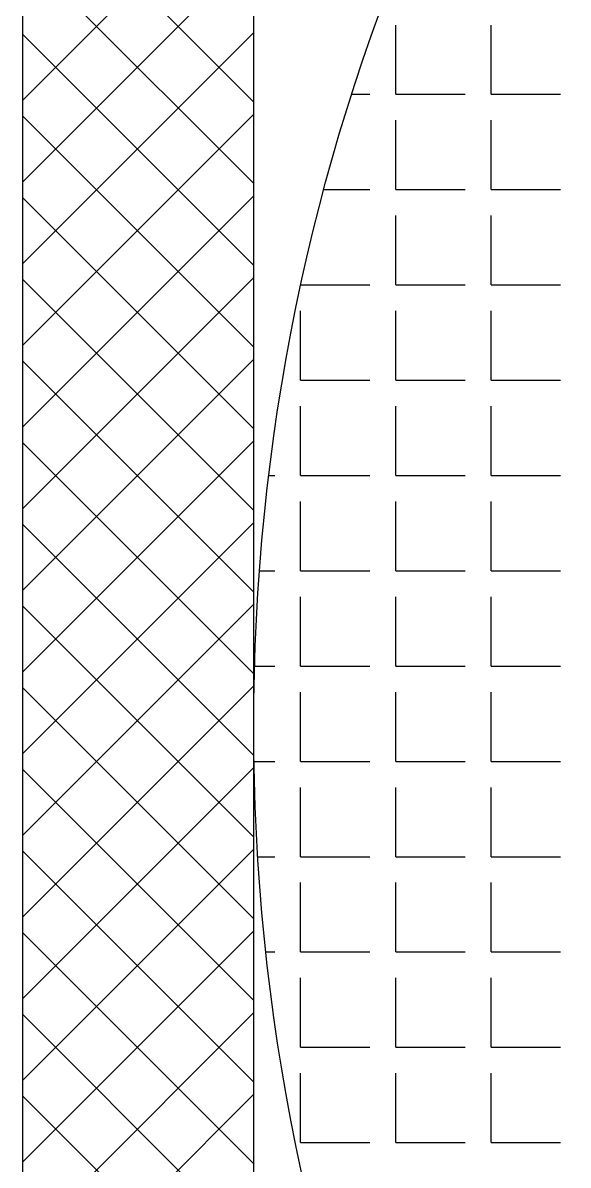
# Model space of a CAD drawing. Extents: x 17373 to 24759, y 49315 to 53755.
# Drawn here: x 17373 to 17893, y 51097 to 52185 of the extents above; entities that cross this region are included whole.
import ezdxf

# ---------------------------------------------------------------- set-up
doc = ezdxf.new("R2010")
doc.units = 0
doc.header["$LTSCALE"] = 10
doc.header["$MEASUREMENT"] = 0
doc.layers.get('0').update_dxf_attribs({"color": 3, "linetype": 'CONTINUOUS'})
for name, color, linetype in [('4', 4, 'CONTINUOUS'), ('7', 7, 'CONTINUOUS'), ('BH', 3, 'CONTINUOUS')]:
    doc.layers.add(name, color=color, linetype=linetype)

# ---------------------------------------------------------------- blocks, each defined once
blk = doc.blocks.new('*X3')
at = {"color": 0}
for p, q in [((165, 1278.75), (165, 1308.75)), ((206.25, 1278.75), (206.25, 1308.75)), ((146.04, 1278.75), (153.75, 1278.75)), ((165, 1278.75), (195, 1278.75)), ((206.25, 1278.75), (236.25, 1278.75)), ((165, 1237.5), (165, 1267.5)), ((206.25, 1237.5), (206.25, 1267.5)), ((133.96, 1237.5), (153.75, 1237.5)), ((165, 1237.5), (195, 1237.5)), ((206.25, 1237.5), (236.25, 1237.5)), ((165, 1196.25), (165, 1226.25)), ((206.25, 1196.25), (206.25, 1226.25)), ((123.96, 1196.25), (153.75, 1196.25)), ((165, 1196.25), (195, 1196.25)), ((206.25, 1196.25), (236.25, 1196.25)), ((123.75, 1155), (123.75, 1185)), ((165, 1155), (165, 1185)), ((206.25, 1155), (206.25, 1185)), ((123.75, 1155), (153.75, 1155)), ((165, 1155), (195, 1155)), ((206.25, 1155), (236.25, 1155)), ((123.75, 1113.75), (123.75, 1143.75)), ((165, 1113.75), (165, 1143.75)), ((206.25, 1113.75), (206.25, 1143.75)), ((110.01, 1113.75), (112.5, 1113.75)), ((123.75, 1113.75), (153.75, 1113.75)), ((165, 1113.75), (195, 1113.75)), ((206.25, 1113.75), (236.25, 1113.75)), ((123.75, 1072.5), (123.75, 1102.5)), ((165, 1072.5), (165, 1102.5)), ((206.25, 1072.5), (206.25, 1102.5)), ((105.96, 1072.5), (112.5, 1072.5)), ((123.75, 1072.5), (153.75, 1072.5)), ((165, 1072.5), (195, 1072.5)), ((206.25, 1072.5), (236.25, 1072.5)), ((123.75, 1031.25), (123.75, 1061.25)), ((165, 1031.25), (165, 1061.25)), ((206.25, 1031.25), (206.25, 1061.25)), ((103.81, 1031.25), (112.5, 1031.25)), ((123.75, 1031.25), (153.75, 1031.25)), ((165, 1031.25), (195, 1031.25)), ((206.25, 1031.25), (236.25, 1031.25)), ((123.75, 990), (123.75, 1020)), ((165, 990), (165, 1020)), ((206.25, 990), (206.25, 1020)), ((103.55, 990), (112.5, 990)), ((123.75, 990), (153.75, 990)), ((165, 990), (195, 990)), ((206.25, 990), (236.25, 990)), ((123.75, 948.75), (123.75, 978.75)), ((165, 948.75), (165, 978.75)), ((206.25, 948.75), (206.25, 978.75)), ((105.19, 948.75), (112.5, 948.75)), ((123.75, 948.75), (153.75, 948.75)), ((165, 948.75), (195, 948.75)), ((206.25, 948.75), (236.25, 948.75)), ((123.75, 907.5), (123.75, 937.5)), ((165, 907.5), (165, 937.5)), ((206.25, 907.5), (206.25, 937.5)), ((108.73, 907.5), (112.5, 907.5)), ((123.75, 907.5), (153.75, 907.5)), ((165, 907.5), (195, 907.5)), ((206.25, 907.5), (236.25, 907.5)), ((123.75, 866.25), (123.75, 896.25)), ((165, 866.25), (165, 896.25)), ((206.25, 866.25), (206.25, 896.25)), ((123.75, 866.25), (153.75, 866.25)), ((165, 866.25), (195, 866.25)), ((206.25, 866.25), (236.25, 866.25)), ((123.75, 825), (123.75, 855)), ((165, 825), (165, 855)), ((206.25, 825), (206.25, 855)), ((123.75, 825), (153.75, 825)), ((165, 825), (195, 825)), ((206.25, 825), (236.25, 825))]:
    blk.add_line(p, q, dxfattribs=at)
blk = doc.blocks.new('*X2')
at = {"color": 0}
for p, q in [((3.43, 1276.22), (103.43, 1376.22)), ((103.43, 1275.43), (3.43, 1375.43)), ((3.43, 1240.86), (103.43, 1340.86)), ((103.43, 1240.08), (3.43, 1340.08)), ((3.43, 1205.51), (103.43, 1305.51)), ((103.43, 1204.72), (3.43, 1304.72)), ((3.43, 1170.15), (103.43, 1270.15)), ((103.43, 1169.37), (3.43, 1269.37)), ((3.43, 1134.8), (103.43, 1234.8)), ((103.43, 1134.01), (3.43, 1234.01)), ((3.43, 1099.44), (103.43, 1199.44)), ((103.43, 1098.66), (3.43, 1198.66)), ((3.43, 1064.09), (103.43, 1164.09)), ((103.43, 1063.3), (3.43, 1163.3)), ((3.43, 1028.73), (103.43, 1128.73)), ((103.43, 1027.94), (3.43, 1127.94)), ((3.43, 993.38), (103.43, 1093.38)), ((103.43, 992.59), (3.43, 1092.59)), ((3.43, 958.02), (103.43, 1058.02)), ((103.43, 957.23), (3.43, 1057.23)), ((3.43, 922.67), (103.43, 1022.67)), ((103.43, 921.88), (3.43, 1021.88)), ((3.43, 887.31), (103.43, 987.31)), ((103.43, 886.52), (3.43, 986.52)), ((3.43, 851.95), (103.43, 951.95)), ((103.43, 851.17), (3.43, 951.17)), ((3.43, 816.6), (103.43, 916.6)), ((103.43, 815.81), (3.43, 915.81)), ((3.43, 781.24), (103.43, 881.24)), ((103.43, 780.46), (3.43, 880.46)), ((3.43, 745.89), (103.43, 845.89)), ((103.43, 745.1), (3.43, 845.1))]:
    blk.add_line(p, q, dxfattribs=at)

msp = doc.modelspace()

# ---------------------------------------------------------------- linework, layer by layer
at = {"layer": '4'}
msp.add_lwpolyline([(17373.3, 49314.8), (17373.3, 53714.8), (21773.3, 53714.8), (21773.3, 49314.8)], close=True, dxfattribs=at)
at = {"layer": '7'}
msp.add_lwpolyline([(17593.3, 53494.8), (21553.3, 53494.8), (21553.3, 49534.8), (17593.3, 49534.8)], close=True, dxfattribs=at)
msp.add_circle((19573.3, 51514.8), 1980, dxfattribs=at)

# ---------------------------------------------------------------- block references
at = {"layer": 'BH', "xscale": 2.2, "yscale": 2.2, "zscale": 2.2}
for name in ['*X2', '*X3']:
    msp.add_blockref(name, (17365.8, 49303.7), dxfattribs=at)

doc.saveas('drawing.dxf')
